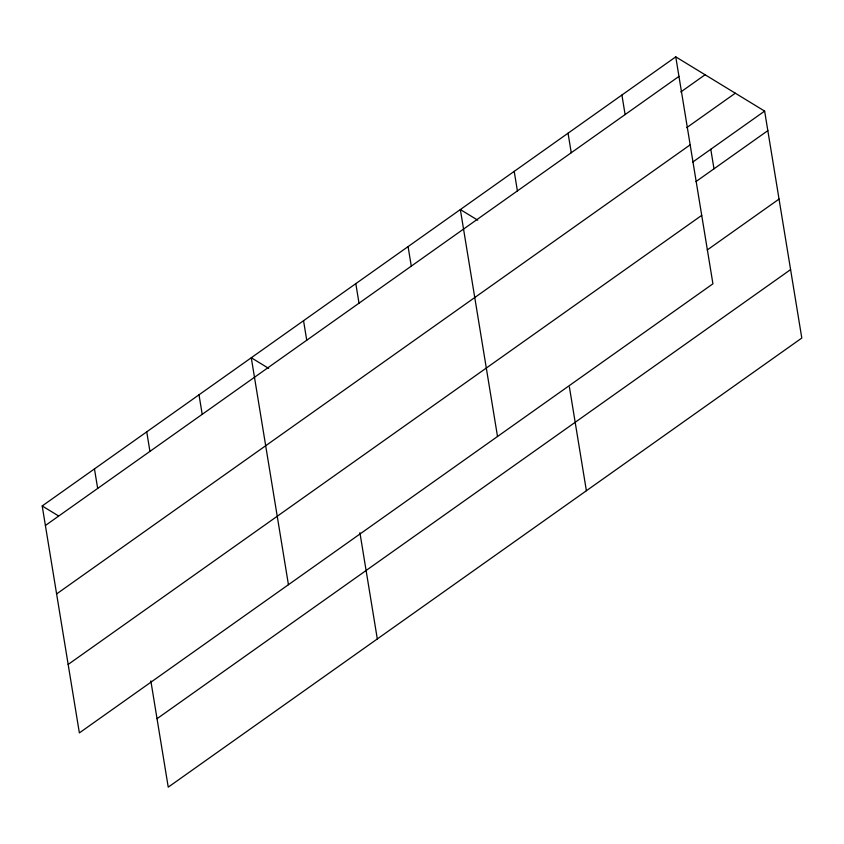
<?xml version="1.0" encoding="UTF-8"?>
<svg xmlns="http://www.w3.org/2000/svg" width="844" height="844" viewBox="0 0 844 844"><rect width="100%" height="100%" fill="white"/><g stroke="black" fill="none" stroke-linecap="round" stroke-linejoin="round"><path stroke-width="1.27" d="M675.759 56.854L712.927 283.806L79.368 732.898L42.2 505.957L675.759 56.854L764.632 111.102L801.8 338.043L168.241 787.146L150.844 680.918M45.397 525.485L678.966 76.393M680.802 91.975L705.088 74.757M686.731 127.634L735.303 93.199M56.611 593.933L690.17 144.841M692.829 162.006L764.632 111.102M696.036 181.534L767.84 130.641M68.153 664.45L701.723 215.357M707.24 249.982L779.044 199.078M157.026 718.698L790.596 269.605M477.736 220.157L460.349 209.555L497.517 436.496M268.656 368.364L251.28 357.75L288.437 584.692M42.2 505.957L58.489 515.895M710.785 149.272L713.982 168.811M621.912 95.034L625.109 114.562M568.054 133.204L571.251 152.743M569.405 387.037L586.39 490.744M514.207 171.374L517.404 190.913M408.085 246.606L411.281 266.134M355.809 283.647L359.017 303.186M359.913 532.722L377.31 638.94M303.545 320.699L306.741 340.237M199.005 394.802L202.201 414.341M146.74 431.854L149.937 451.382M94.465 468.905L97.672 488.433"/></g></svg>
